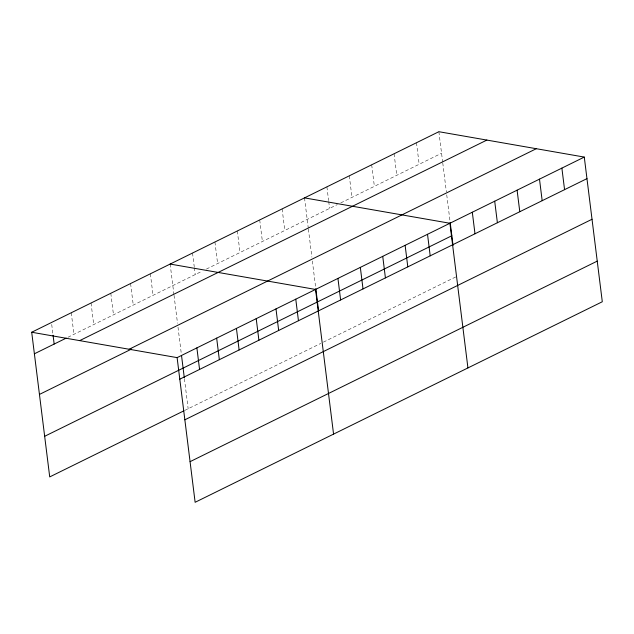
<?xml version="1.0" encoding="UTF-8"?>
<svg xmlns="http://www.w3.org/2000/svg" width="634" height="634" viewBox="0 0 634 634"><rect width="100%" height="100%" fill="white"/><g stroke="black" fill="none" stroke-linecap="round" stroke-linejoin="round"><path stroke-width="0.48" stroke-dasharray="3.17 2.38" d="M67.917 337.28L202.111 271.186M206.415 269.07L337.336 204.584M340.783 202.888L441.557 153.254M184.716 410.428L320.804 343.398M323.388 342.13L456.028 276.796M438.871 131.706L442.643 161.963M442.762 162.93L446.376 191.951M446.74 194.836L450.053 221.472M416.483 142.737L419.161 164.285M394.086 153.769L396.765 175.317M371.69 164.8L374.377 186.341M349.294 175.824L351.981 197.372M326.898 186.856L328.61 200.566M328.729 201.549L329.585 208.404M304.51 197.887L308.275 228.137M308.393 229.104L311.888 257.158M312.372 261.018L315.684 287.654M282.114 208.919L284.793 230.459M259.718 219.943L262.405 241.491M237.322 230.974L240.009 252.522M214.926 242.006L217.613 263.554M192.53 253.037L194.242 266.748M194.361 267.722L195.217 274.585M170.142 264.061L173.906 294.319M174.025 295.286L177.52 323.34M178.003 327.192L181.324 353.827M184.423 378.744L188.155 408.732M150.361 273.809L153.048 295.349M130.588 283.549L133.267 305.097M110.807 293.288L113.494 314.836M91.034 303.028L93.713 324.576M71.254 312.768L73.94 334.316M51.719 324.465L52.939 334.261"/><path stroke-width="0.95" d="M183.86 410.848L49.721 476.919L31.7 332.248L438.871 131.706L584.279 157.081L602.3 301.752L195.129 502.294L177.108 357.624L584.279 157.081M34.387 353.796L66.198 338.128M79.686 340.624L486.857 140.082M129.122 349.255L536.293 148.713M39.443 394.427L131.452 349.112M44.657 436.287L451.836 235.745M179.794 379.172L586.965 178.63M184.851 419.803L592.029 219.261M190.065 461.663L597.236 261.121M304.51 197.887L449.91 223.263L467.932 367.926M170.142 264.061L315.55 289.445L333.563 434.108M31.7 332.248L177.108 357.624M561.882 168.113L564.569 189.661M539.494 179.145L542.173 200.693M517.098 190.176L519.785 211.724M494.702 201.208L497.389 222.748M472.306 212.232L474.993 233.78M450.172 222.423L453.041 245.421M427.522 234.295L430.201 255.843M405.126 245.326L407.805 266.866M382.73 256.35L385.417 277.898M360.334 267.382L363.02 288.93M337.938 278.413L340.624 299.961M315.803 288.605L318.553 310.628M295.769 299.185L298.456 320.733M275.988 308.924L278.675 330.472M256.215 318.664L258.902 340.212M236.434 328.404L239.121 349.952M216.662 338.144L219.348 359.692M196.881 347.884L199.567 369.432M181.554 355.737L184.304 377.777M53.066 335.243L54.159 344.056"/></g></svg>
